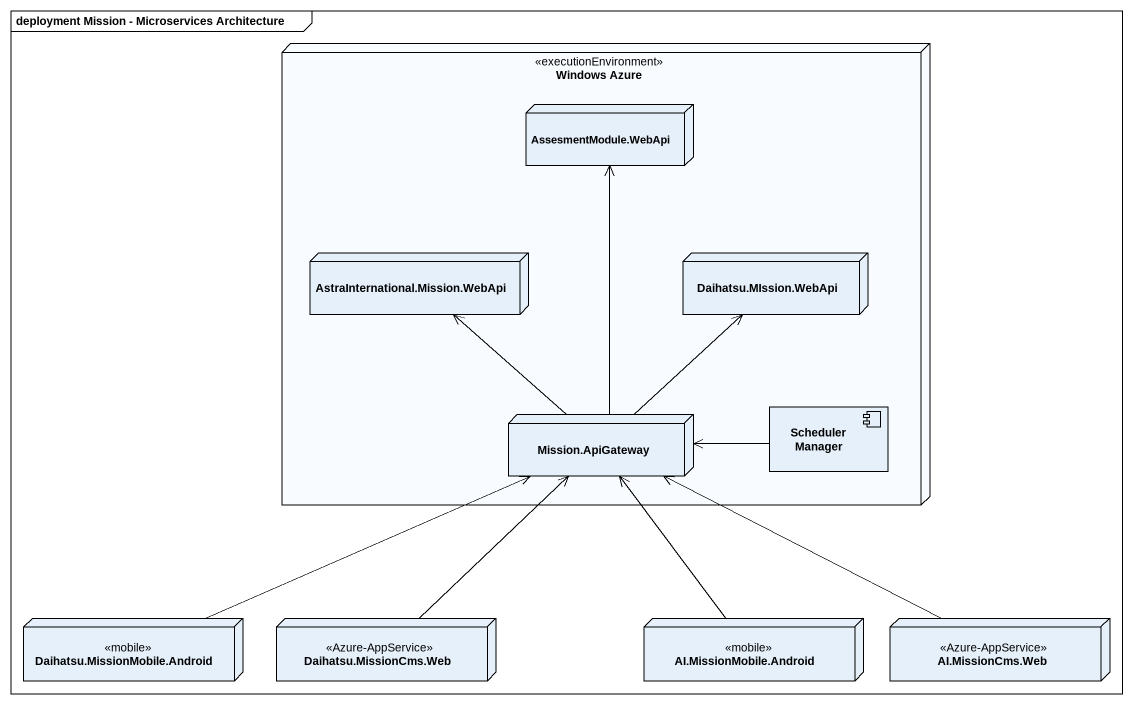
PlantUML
@startuml
mainframe deployment Mission - Microservices Architecture
node "Windows Azure" as Windows_Azure <<executionEnvironment>> {
  node "AssesmentModule.WebApi" as AssesmentModule_WebApi
  node "AstraInternational.Mission.WebApi" as AstraInternational_Mission
  node "Daihatsu.MIssion.WebApi" as Daihatsu_MIssion_WebApi
  node "Mission.ApiGateway" as Mission_ApiGateway
  component "Scheduler Manager" as Scheduler_Manager
}
node "Daihatsu.MissionMobile.Android" as Daihatsu_MissionMobile <<mobile>>
node "Daihatsu.MissionCms.Web" as Daihatsu_MissionCms_Web <<Azure-AppService>>
node "AI.MissionMobile.Android" as AI_MissionMobile_Android <<mobile>>
node "AI.MissionCms.Web" as AI_MissionCms_Web <<Azure-AppService>>
Mission_ApiGateway -up-> AssesmentModule_WebApi
Mission_ApiGateway -up-> AstraInternational_Mission
Mission_ApiGateway -up-> Daihatsu_MIssion_WebApi
Scheduler_Manager -left-> Mission_ApiGateway
Daihatsu_MissionMobile -right-> Mission_ApiGateway
Daihatsu_MissionCms_Web -up-> Mission_ApiGateway
AI_MissionMobile_Android -up-> Mission_ApiGateway
AI_MissionCms_Web -left-> Mission_ApiGateway
@enduml
